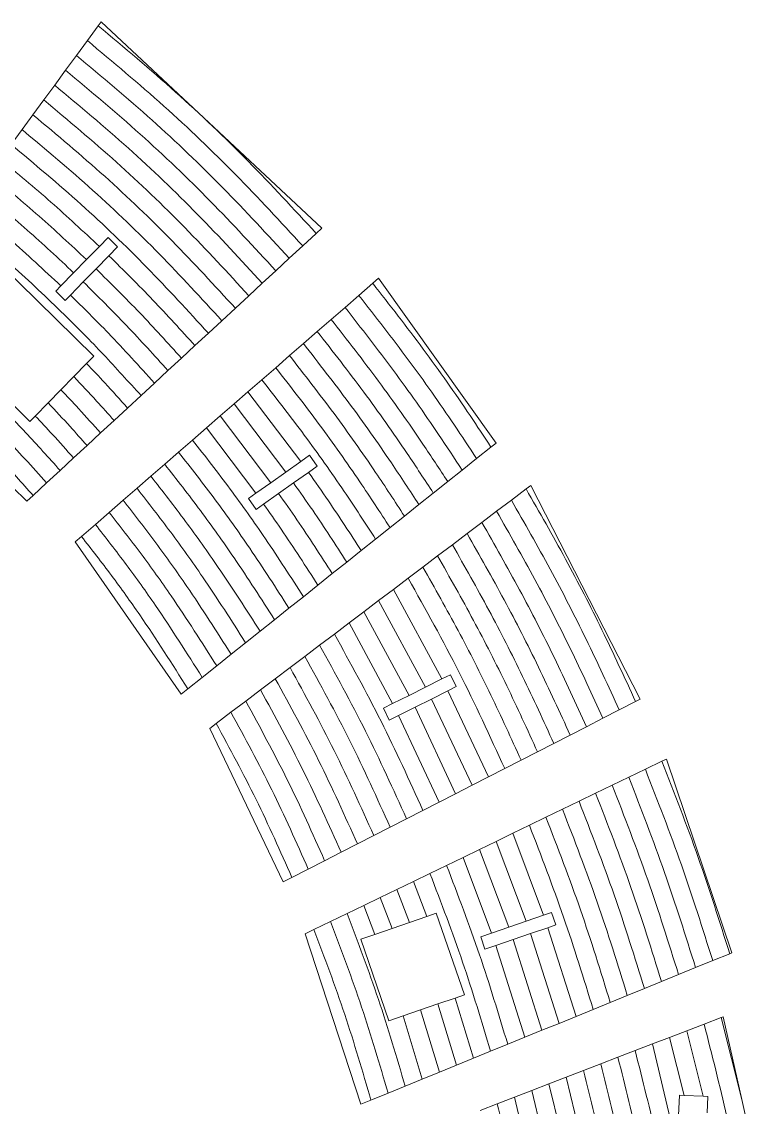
# Model space of a CAD drawing. Header units: millimetres. Extents: x -2136 to 2622, y -2915 to 1925.
# Drawn here: x -1071.3 to -907, y -2091.1 to -1845.8 of the extents above; entities that cross this region are included whole.
import ezdxf

# ---------------------------------------------------------------- set-up
doc = ezdxf.new("R2010")
doc.units = ezdxf.units.MM

msp = doc.modelspace()

# ---------------------------------------------------------------- linework, layer by layer
at = {"color": 7, "linetype": 'Continuous', "lineweight": 15}
for p, q in [((-1053.33, -1845.82), (-1054, -1846.74)), ((-1003.49, -1892.46), (-1053.33, -1845.82)), ((-1056.46, -1850.09), (-1054, -1846.74)), ((-1056.46, -1850.09), (-1058.92, -1853.44)), ((-1061.38, -1856.8), (-1058.92, -1853.44)), ((-1061.38, -1856.8), (-1063.84, -1860.15)), ((-1066.3, -1863.5), (-1063.84, -1860.15)), ((-1066.3, -1863.5), (-1068.75, -1866.85)), ((-1071.21, -1870.2), (-1068.75, -1866.85)), ((-1071.21, -1870.2), (-1073.67, -1873.55)), ((-1004.76, -1893.64), (-1003.49, -1892.46)), ((-1053.75, -1896.6), (-1051.77, -1894.57)), ((-1051.77, -1894.57), (-1049.62, -1896.67)), ((-1004.76, -1893.64), (-1007.8, -1896.45)), ((-1053.75, -1896.6), (-1056.65, -1899.57)), ((-1049.62, -1896.67), (-1051.59, -1898.68)), ((-1010.85, -1899.27), (-1007.8, -1896.45)), ((-1054.97, -1921.35), (-1076.32, -1900.49)), ((-1059.55, -1902.53), (-1056.65, -1899.57)), ((-1054.49, -1901.65), (-1051.59, -1898.68)), ((-1010.85, -1899.27), (-1013.89, -1902.09)), ((-1059.55, -1902.53), (-1062.44, -1905.5)), ((-1054.49, -1901.65), (-1057.38, -1904.61)), ((-1016.94, -1904.91), (-1013.89, -1902.09)), ((-1060.28, -1907.58), (-1057.38, -1904.61)), ((-1016.94, -1904.91), (-1019.98, -1907.73)), ((-995.13, -1907.64), (-992, -1904.91)), ((-990.67, -1903.75), (-992, -1904.91)), ((-964.14, -1941), (-990.67, -1903.75)), ((-1063.59, -1906.67), (-1062.44, -1905.5)), ((-1061.44, -1908.77), (-1063.59, -1906.67)), ((-1060.28, -1907.58), (-1061.44, -1908.77)), ((-1023.03, -1910.55), (-1019.98, -1907.73)), ((-995.13, -1907.64), (-998.26, -1910.36)), ((-1001.39, -1913.08), (-998.26, -1910.36)), ((-1023.03, -1910.55), (-1026.07, -1913.36)), ((-1090.77, -1915.27), (-1069.42, -1936.14)), ((-1029.11, -1916.18), (-1026.07, -1913.36)), ((-1001.39, -1913.08), (-1004.53, -1915.81)), ((-1029.11, -1916.18), (-1032.16, -1919)), ((-1007.66, -1918.53), (-1004.53, -1915.81)), ((-1106.76, -1918.67), (-1070.12, -1954.14)), ((-1035.2, -1921.82), (-1032.16, -1919)), ((-1007.66, -1918.53), (-1010.79, -1921.26)), ((-1056.62, -1923.04), (-1054.97, -1921.35)), ((-1035.2, -1921.82), (-1038.25, -1924.64)), ((-1013.92, -1923.98), (-1010.79, -1921.26)), ((-1059.52, -1926), (-1056.62, -1923.04)), ((-1041.29, -1927.46), (-1038.25, -1924.64)), ((-1013.92, -1923.98), (-1017.05, -1926.7)), ((-1062.42, -1928.97), (-1059.52, -1926)), ((-1041.29, -1927.46), (-1044.34, -1930.28)), ((-1020.18, -1929.43), (-1017.05, -1926.7)), ((-1065.31, -1931.94), (-1062.42, -1928.97)), ((-1020.18, -1929.43), (-1023.32, -1932.15)), ((-1020.18, -1929.43), (-1008.24, -1945.18)), ((-1068.21, -1934.9), (-1065.31, -1931.94)), ((-1047.38, -1933.09), (-1044.34, -1930.28)), ((-1026.45, -1934.88), (-1023.32, -1932.15)), ((-1011.62, -1947.57), (-1023.32, -1932.15)), ((-1069.42, -1936.14), (-1068.21, -1934.9)), ((-1047.38, -1933.09), (-1050.43, -1935.91)), ((-1026.45, -1934.88), (-1029.58, -1937.6)), ((-1026.45, -1934.88), (-1015.01, -1949.96)), ((-1053.48, -1938.73), (-1050.43, -1935.91)), ((-1053.48, -1938.73), (-1056.52, -1941.55)), ((-1032.71, -1940.32), (-1029.58, -1937.6)), ((-1018.4, -1952.34), (-1029.58, -1937.6)), ((-1059.57, -1944.37), (-1056.52, -1941.55)), ((-1032.71, -1940.32), (-1035.84, -1943.05)), ((-965.29, -1941.91), (-968.55, -1944.51)), ((-965.29, -1941.91), (-964.14, -1941)), ((-1059.57, -1944.37), (-1062.61, -1947.19)), ((-1038.98, -1945.77), (-1035.84, -1943.05)), ((-1008.24, -1945.18), (-1006.25, -1943.77)), ((-1006.25, -1943.77), (-1004.52, -1946.22)), ((-971.81, -1947.11), (-968.55, -1944.51)), ((-1038.98, -1945.77), (-1042.11, -1948.5)), ((-1008.24, -1945.18), (-1011.62, -1947.57)), ((-1004.52, -1946.22), (-1006.49, -1947.62)), ((-971.81, -1947.11), (-975.06, -1949.71)), ((-1065.66, -1950.01), (-1062.61, -1947.19)), ((-1045.24, -1951.22), (-1042.11, -1948.5)), ((-1015.01, -1949.96), (-1011.62, -1947.57)), ((-1009.88, -1950.01), (-1006.49, -1947.62)), ((-1065.66, -1950.01), (-1068.7, -1952.83)), ((-1045.24, -1951.22), (-1048.37, -1953.94)), ((-1015.01, -1949.96), (-1018.4, -1952.34)), ((-1009.88, -1950.01), (-1013.26, -1952.4)), ((-978.32, -1952.31), (-975.06, -1949.71)), ((-960.68, -1953.9), (-957.35, -1951.38)), ((-956.28, -1950.58), (-957.35, -1951.38)), ((-931.57, -1998.88), (-956.28, -1950.58)), ((-1070.12, -1954.14), (-1068.7, -1952.83)), ((-1051.5, -1956.67), (-1048.37, -1953.94)), ((-1020.07, -1953.52), (-1018.4, -1952.34)), ((-1018.34, -1955.98), (-1020.07, -1953.52)), ((-1016.65, -1954.78), (-1013.26, -1952.4)), ((-978.32, -1952.31), (-981.58, -1954.91)), ((-960.68, -1953.9), (-964.01, -1956.42)), ((-1051.5, -1956.67), (-1054.63, -1959.39)), ((-1016.65, -1954.78), (-1018.34, -1955.98)), ((-984.84, -1957.5), (-981.58, -1954.91)), ((-967.34, -1958.94), (-964.01, -1956.42)), ((-1057.77, -1962.12), (-1054.63, -1959.39)), ((-984.84, -1957.5), (-988.09, -1960.1)), ((-967.34, -1958.94), (-970.67, -1961.47)), ((-991.35, -1962.7), (-988.09, -1960.1)), ((-974, -1963.99), (-970.67, -1961.47)), ((-1057.77, -1962.12), (-1059.18, -1963.34)), ((-1059.18, -1963.34), (-1035.26, -1997.73)), ((-991.35, -1962.7), (-994.61, -1965.3)), ((-974, -1963.99), (-977.34, -1966.51)), ((-997.87, -1967.91), (-994.61, -1965.3)), ((-980.67, -1969.03), (-977.34, -1966.51)), ((-997.87, -1967.91), (-1001.13, -1970.51)), ((-980.67, -1969.03), (-984, -1971.55)), ((-1004.39, -1973.11), (-1001.13, -1970.51)), ((-987.33, -1974.07), (-984, -1971.55)), ((-1004.39, -1973.11), (-1007.66, -1975.71)), ((-987.33, -1974.07), (-990.67, -1976.6)), ((-987.33, -1974.07), (-976.37, -1994.3)), ((-1010.92, -1978.31), (-1007.66, -1975.71)), ((-994, -1979.12), (-990.67, -1976.6)), ((-980.08, -1996.15), (-990.67, -1976.6)), ((-1010.92, -1978.31), (-1014.18, -1980.92)), ((-1017.44, -1983.52), (-1014.18, -1980.92)), ((-994, -1979.12), (-997.33, -1981.64)), ((-994, -1979.12), (-983.79, -1998)), ((-1017.44, -1983.52), (-1020.71, -1986.12)), ((-1000.67, -1984.16), (-997.33, -1981.64)), ((-987.5, -1999.84), (-997.33, -1981.64)), ((-1023.97, -1988.73), (-1020.71, -1986.12)), ((-1000.67, -1984.16), (-1004, -1986.69)), ((-1023.97, -1988.73), (-1027.24, -1991.34)), ((-1007.34, -1989.21), (-1004, -1986.69)), ((-1007.34, -1989.21), (-1010.67, -1991.73)), ((-1030.51, -1993.94), (-1027.24, -1991.34)), ((-1014.01, -1994.26), (-1010.67, -1991.73)), ((-976.37, -1994.3), (-974.46, -1993.35)), ((-974.46, -1993.35), (-973.12, -1996.03)), ((-1030.51, -1993.94), (-1033.77, -1996.55)), ((-1014.01, -1994.26), (-1017.34, -1996.78)), ((-983.79, -1998), (-980.08, -1996.15)), ((-976.37, -1994.3), (-980.08, -1996.15)), ((-973.12, -1996.03), (-975.02, -1996.98)), ((-1035.26, -1997.73), (-1033.77, -1996.55)), ((-1020.68, -1999.31), (-1017.34, -1996.78)), ((-983.79, -1998), (-987.5, -1999.84)), ((-978.73, -1998.83), (-975.02, -1996.98)), ((-975.02, -1996.98), (-965.88, -2016.43)), ((-1020.68, -1999.31), (-1024.02, -2001.83)), ((-989.6, -2000.89), (-987.5, -1999.84)), ((-988.27, -2003.57), (-989.6, -2000.89)), ((-986.15, -2002.52), (-982.44, -2000.67)), ((-978.73, -1998.83), (-982.44, -2000.67)), ((-982.44, -2000.67), (-973.28, -2020.21)), ((-969.58, -2018.32), (-978.73, -1998.83)), ((-932.62, -1999.41), (-936.31, -2001.3)), ((-932.62, -1999.41), (-931.57, -1998.88)), ((-1027.35, -2004.36), (-1024.02, -2001.83)), ((-986.15, -2002.52), (-988.27, -2003.57)), ((-976.97, -2022.11), (-986.15, -2002.52)), ((-940.01, -2003.19), (-943.7, -2005.09)), ((-940.01, -2003.19), (-936.31, -2001.3)), ((-1027.35, -2004.36), (-1028.83, -2005.48)), ((-1028.83, -2005.48), (-1012.26, -2040.16)), ((-947.4, -2006.98), (-943.7, -2005.09)), ((-947.4, -2006.98), (-951.1, -2008.87)), ((-954.79, -2010.76), (-958.49, -2012.65)), ((-954.79, -2010.76), (-951.1, -2008.87)), ((-962.19, -2014.54), (-958.49, -2012.65)), ((-930.43, -2014.69), (-926.69, -2012.88)), ((-925.68, -2012.39), (-926.69, -2012.88)), ((-910.87, -2056.16), (-925.68, -2012.39)), ((-962.19, -2014.54), (-965.88, -2016.43)), ((-930.43, -2014.69), (-934.17, -2016.5)), ((-969.58, -2018.32), (-965.88, -2016.43)), ((-937.91, -2018.31), (-934.17, -2016.5)), ((-976.97, -2022.11), (-973.28, -2020.21)), ((-969.58, -2018.32), (-973.28, -2020.21)), ((-945.4, -2021.93), (-941.66, -2020.12)), ((-937.91, -2018.31), (-941.66, -2020.12)), ((-976.97, -2022.11), (-980.67, -2024)), ((-945.4, -2021.93), (-949.14, -2023.74)), ((-984.37, -2025.89), (-980.67, -2024)), ((-952.88, -2025.55), (-956.62, -2027.36)), ((-952.88, -2025.55), (-949.14, -2023.74)), ((-991.76, -2029.67), (-988.07, -2027.78)), ((-984.37, -2025.89), (-988.07, -2027.78)), ((-960.36, -2029.17), (-956.62, -2027.36)), ((-991.76, -2029.67), (-995.46, -2031.57)), ((-960.36, -2029.17), (-964.1, -2030.99)), ((-960.36, -2029.17), (-953.44, -2047.65)), ((-999.16, -2033.46), (-995.46, -2031.57)), ((-967.85, -2032.8), (-971.59, -2034.61)), ((-967.85, -2032.8), (-964.1, -2030.99)), ((-967.85, -2032.8), (-961.28, -2050.34)), ((-957.36, -2049), (-964.1, -2030.99)), ((-1006.56, -2037.24), (-1002.86, -2035.35)), ((-999.16, -2033.46), (-1002.86, -2035.35)), ((-975.33, -2036.42), (-971.59, -2034.61)), ((-965.2, -2051.69), (-971.59, -2034.61)), ((-1006.56, -2037.24), (-1010.26, -2039.14)), ((-975.33, -2036.42), (-979.07, -2038.23)), ((-1012.26, -2040.16), (-1010.26, -2039.14)), ((-982.81, -2040.04), (-986.56, -2041.85)), ((-982.81, -2040.04), (-979.07, -2038.23)), ((-982.81, -2040.04), (-979.77, -2047.97)), ((-990.3, -2043.66), (-986.56, -2041.85)), ((-983.69, -2049.31), (-986.56, -2041.85)), ((-990.3, -2043.66), (-994.04, -2045.47)), ((-990.3, -2043.66), (-987.61, -2050.66)), ((-997.78, -2047.28), (-1001.52, -2049.09)), ((-997.78, -2047.28), (-994.04, -2045.47)), ((-991.53, -2052), (-994.04, -2045.47)), ((-977.64, -2047.24), (-979.77, -2047.97)), ((-971.31, -2065.67), (-977.64, -2047.24)), ((-953.44, -2047.65), (-957.36, -2049)), ((-953.44, -2047.65), (-951.62, -2047.03)), ((-951.62, -2047.03), (-950.65, -2049.87)), ((-1005.27, -2050.9), (-1001.52, -2049.09)), ((-983.69, -2049.31), (-987.61, -2050.66)), ((-979.77, -2047.97), (-983.69, -2049.31)), ((-961.28, -2050.34), (-957.36, -2049)), ((-950.65, -2049.87), (-952.46, -2050.49)), ((-1005.27, -2050.9), (-1007.27, -2051.87)), ((-1007.27, -2051.87), (-994.7, -2090.36)), ((-991.53, -2052), (-994.66, -2053.08)), ((-987.61, -2050.66), (-991.53, -2052)), ((-967.62, -2052.52), (-965.2, -2051.69)), ((-966.65, -2055.36), (-967.62, -2052.52)), ((-961.28, -2050.34), (-965.2, -2051.69)), ((-956.38, -2051.83), (-960.3, -2053.18)), ((-956.38, -2051.83), (-952.46, -2050.49)), ((-949.93, -2072.1), (-956.38, -2051.83)), ((-952.46, -2050.49), (-946.07, -2070.52)), ((-994.66, -2053.08), (-988.34, -2071.51)), ((-964.22, -2054.52), (-966.65, -2055.36)), ((-964.22, -2054.52), (-960.3, -2053.18)), ((-957.65, -2075.25), (-964.22, -2054.52)), ((-960.3, -2053.18), (-953.79, -2073.67)), ((-911.37, -2056.36), (-915.22, -2057.93)), ((-911.37, -2056.36), (-910.87, -2056.16)), ((-919.08, -2059.51), (-922.93, -2061.08)), ((-919.08, -2059.51), (-915.22, -2057.93)), ((-926.79, -2062.65), (-922.93, -2061.08)), ((-934.5, -2065.8), (-930.65, -2064.23)), ((-926.79, -2062.65), (-930.65, -2064.23)), ((-977.29, -2067.72), (-973.37, -2066.38)), ((-973.37, -2066.38), (-971.31, -2065.67)), ((-973.37, -2066.38), (-969.23, -2079.97)), ((-934.5, -2065.8), (-938.36, -2067.37)), ((-985.13, -2070.41), (-981.21, -2069.07)), ((-981.21, -2069.07), (-977.29, -2067.72)), ((-981.21, -2069.07), (-976.95, -2083.12)), ((-973.09, -2081.55), (-977.29, -2067.72)), ((-942.22, -2068.95), (-946.07, -2070.52)), ((-942.22, -2068.95), (-938.36, -2067.37)), ((-988.34, -2071.51), (-985.13, -2070.41)), ((-980.82, -2084.7), (-985.13, -2070.41)), ((-949.93, -2072.1), (-953.79, -2073.67)), ((-949.93, -2072.1), (-946.07, -2070.52)), ((-917.16, -2072.26), (-913.27, -2070.76)), ((-912.82, -2070.59), (-913.27, -2070.76)), ((-908.66, -2089.32), (-913.27, -2070.76)), ((-908.66, -2089.32), (-912.82, -2070.59)), ((-957.65, -2075.25), (-953.79, -2073.67)), ((-924.95, -2075.26), (-921.05, -2073.76)), ((-917.16, -2072.26), (-921.05, -2073.76)), ((-917.34, -2088.58), (-921.05, -2073.76)), ((-965.37, -2078.4), (-961.51, -2076.82)), ((-957.65, -2075.25), (-961.51, -2076.82)), ((-932.73, -2078.25), (-928.84, -2076.76)), ((-924.95, -2075.26), (-928.84, -2076.76)), ((-922.83, -2101.98), (-928.84, -2076.76)), ((-924.95, -2075.26), (-921.64, -2088.4)), ((-965.37, -2078.4), (-969.23, -2079.97)), ((-932.73, -2078.25), (-936.62, -2079.75)), ((-973.09, -2081.55), (-976.95, -2083.12)), ((-973.09, -2081.55), (-969.23, -2079.97)), ((-940.51, -2081.25), (-944.41, -2082.75)), ((-940.51, -2081.25), (-936.62, -2079.75)), ((-980.82, -2084.7), (-976.95, -2083.12)), ((-948.3, -2084.25), (-952.19, -2085.75)), ((-948.3, -2084.25), (-944.41, -2082.75)), ((-948.3, -2084.25), (-944.13, -2101.55)), ((-988.54, -2087.85), (-984.68, -2086.28)), ((-980.82, -2084.7), (-984.68, -2086.28)), ((-956.09, -2087.25), (-952.19, -2085.75)), ((-948.18, -2102.43), (-952.19, -2085.75)), ((-988.54, -2087.85), (-992.41, -2089.43)), ((-963.88, -2090.25), (-959.98, -2088.75)), ((-956.09, -2087.25), (-959.98, -2088.75)), ((-956.28, -2104.18), (-959.98, -2088.75)), ((-956.09, -2087.25), (-952.23, -2103.31)), ((-922.74, -2088.35), (-922.94, -2092.9)), ((-921.64, -2088.4), (-922.74, -2088.35)), ((-917.34, -2088.58), (-921.64, -2088.4)), ((-916.31, -2088.62), (-917.34, -2088.58)), ((-916.47, -2092.32), (-916.31, -2088.62)), ((-908.66, -2089.32), (-906.95, -2096.97)), ((-994.7, -2090.36), (-992.41, -2089.43)), ((-963.88, -2090.25), (-967.77, -2091.75))]:
    msp.add_line(p, q, dxfattribs=at)
for points, knots in [([(-1004.76, -1893.64), (-1009.82, -1888.16), (-1020.02, -1877.13), (-1036.44, -1861.44), (-1048.12, -1851.67), (-1054, -1846.74)], [0, 0, 0, 0, 0.328725, 0.66179, 1, 1, 1, 1]), ([(-1056.46, -1850.09), (-1050.65, -1854.96), (-1039.1, -1864.62), (-1022.88, -1880.13), (-1012.81, -1891.04), (-1007.8, -1896.45)], [0, 0, 0, 0, 0.338088, 0.671156, 1, 1, 1, 1]), ([(-1010.85, -1899.27), (-1015.79, -1893.92), (-1025.75, -1883.13), (-1041.77, -1867.8), (-1053.18, -1858.25), (-1058.92, -1853.44)], [0, 0, 0, 0, 0.328967, 0.662037, 1, 1, 1, 1]), ([(-1061.38, -1856.8), (-1055.71, -1861.55), (-1044.44, -1870.98), (-1028.61, -1886.13), (-1018.78, -1896.79), (-1013.89, -1902.09)], [0, 0, 0, 0, 0.337832, 0.670905, 1, 1, 1, 1]), ([(-1016.94, -1904.91), (-1021.76, -1899.67), (-1031.47, -1889.13), (-1047.11, -1874.16), (-1058.24, -1864.84), (-1063.84, -1860.15)], [0, 0, 0, 0, 0.329228, 0.662303, 1, 1, 1, 1]), ([(-1066.3, -1863.5), (-1060.77, -1868.13), (-1049.78, -1877.33), (-1034.34, -1892.13), (-1024.75, -1902.55), (-1019.98, -1907.73)], [0, 0, 0, 0, 0.337558, 0.670636, 1, 1, 1, 1]), ([(-1023.03, -1910.55), (-1027.73, -1905.43), (-1037.2, -1895.13), (-1052.45, -1880.51), (-1063.3, -1871.42), (-1068.75, -1866.85)], [0, 0, 0, 0, 0.329506, 0.662586, 1, 1, 1, 1]), ([(-1071.21, -1870.2), (-1065.82, -1874.72), (-1055.12, -1883.69), (-1040.07, -1898.13), (-1030.72, -1908.3), (-1026.07, -1913.36)], [0, 0, 0, 0, 0.337264, 0.670347, 1, 1, 1, 1]), ([(-1029.11, -1916.18), (-1033.7, -1911.18), (-1042.93, -1901.13), (-1057.78, -1886.87), (-1068.35, -1878.01), (-1073.67, -1873.55)], [0, 0, 0, 0, 0.3298046, 0.6628913, 1, 1, 1, 1]), ([(-1076.13, -1876.91), (-1072.28, -1880.09), (-1064.62, -1886.42), (-1057.36, -1893.22), (-1053.75, -1896.6)], [0, 0, 0, 0, 0.502299, 1, 1, 1, 1]), ([(-1056.65, -1899.57), (-1060.19, -1896.25), (-1067.31, -1889.59), (-1074.82, -1883.38), (-1078.59, -1880.26)], [0, 0, 0, 0, 0.497802, 1, 1, 1, 1]), ([(-1081.05, -1883.61), (-1077.35, -1886.67), (-1069.99, -1892.75), (-1063.02, -1899.28), (-1059.55, -1902.53)], [0, 0, 0, 0, 0.502093, 1, 1, 1, 1]), ([(-1062.44, -1905.5), (-1066.26, -1901.93), (-1073.1, -1895.55), (-1080.32, -1889.59), (-1083.5, -1886.96)], [0, 0, 0, 0, 0.5580128, 1, 1, 1, 1]), ([(-1085.96, -1890.31), (-1081.78, -1893.8), (-1073.45, -1900.74), (-1062.5, -1911.08), (-1052.79, -1920.91), (-1047.15, -1927.16), (-1044.34, -1930.28)], [0, 0, 0, 0, 0.2826847, 0.5630037, 0.7820845, 1, 1, 1, 1]), ([(-1051.59, -1898.68), (-1048.25, -1901.99), (-1041.58, -1908.59), (-1035.29, -1915.54), (-1032.16, -1919)], [0, 0, 0, 0, 0.501711, 1, 1, 1, 1]), ([(-1035.2, -1921.82), (-1038.31, -1918.38), (-1044.56, -1911.48), (-1051.17, -1904.93), (-1054.49, -1901.65)], [0, 0, 0, 0, 0.4983616, 1, 1, 1, 1]), ([(-1057.38, -1904.61), (-1054.09, -1907.87), (-1047.53, -1914.37), (-1041.33, -1921.22), (-1038.25, -1924.64)], [0, 0, 0, 0, 0.501562, 1, 1, 1, 1]), ([(-965.29, -1941.91), (-966.86, -1939.54), (-971.79, -1932.04), (-980.54, -1919.59), (-988.16, -1909.83), (-992, -1904.91)], [0, 0, 0, 0, 0.186742, 0.589829, 1, 1, 1, 1]), ([(-1041.29, -1927.46), (-1044.73, -1923.66), (-1050.88, -1916.86), (-1057.4, -1910.42), (-1060.28, -1907.58)], [0, 0, 0, 0, 0.55856, 1, 1, 1, 1]), ([(-995.13, -1907.64), (-991.37, -1912.46), (-983.9, -1922.03), (-975.18, -1934.43), (-970.21, -1941.98), (-968.55, -1944.51)], [0, 0, 0, 0, 0.4036131, 0.8004134, 1, 1, 1, 1]), ([(-971.81, -1947.11), (-973.57, -1944.43), (-978.56, -1936.82), (-987.26, -1924.46), (-994.57, -1915.09), (-998.26, -1910.36)], [0, 0, 0, 0, 0.212517, 0.602986, 1, 1, 1, 1]), ([(-1100.71, -1910.42), (-1096.89, -1913.61), (-1089.28, -1919.97), (-1079.26, -1929.47), (-1070.36, -1938.54), (-1065.19, -1944.31), (-1062.61, -1947.19)], [0, 0, 0, 0, 0.281497, 0.561572, 0.78113, 1, 1, 1, 1]), ([(-1065.66, -1950.01), (-1068.9, -1946.4), (-1075.41, -1939.17), (-1085.05, -1929.63), (-1094.3, -1921.14), (-1100.21, -1916.23), (-1103.17, -1913.77)], [0, 0, 0, 0, 0.2789342, 0.5586026, 0.778863, 1, 1, 1, 1]), ([(-1001.39, -1913.08), (-997.78, -1917.71), (-990.62, -1926.9), (-981.95, -1939.2), (-976.92, -1946.87), (-975.06, -1949.71)], [0, 0, 0, 0, 0.390374, 0.774471, 1, 1, 1, 1]), ([(-1105.63, -1917.12), (-1101.93, -1920.21), (-1094.55, -1926.38), (-1084.84, -1935.6), (-1076.22, -1944.41), (-1071.21, -1950.03), (-1068.7, -1952.83)], [0, 0, 0, 0, 0.2810265, 0.5610055, 0.780754, 1, 1, 1, 1]), ([(-978.32, -1952.31), (-980.28, -1949.31), (-985.33, -1941.59), (-993.97, -1929.34), (-1000.99, -1920.34), (-1004.53, -1915.81)], [0, 0, 0, 0, 0.238627, 0.616307, 1, 1, 1, 1]), ([(-1007.66, -1918.53), (-1004.2, -1922.97), (-997.33, -1931.78), (-988.72, -1943.98), (-983.63, -1951.76), (-981.58, -1954.91)], [0, 0, 0, 0, 0.376969, 0.748189, 1, 1, 1, 1]), ([(-984.84, -1957.5), (-986.99, -1954.2), (-992.11, -1946.36), (-1000.69, -1934.21), (-1007.4, -1925.6), (-1010.79, -1921.26)], [0, 0, 0, 0, 0.2650808, 0.6297947, 1, 1, 1, 1]), ([(-1047.38, -1933.09), (-1049.08, -1931.2), (-1052.11, -1927.8), (-1055.24, -1924.5), (-1056.62, -1923.04)], [0, 0, 0, 0, 0.5590214, 1, 1, 1, 1]), ([(-1013.92, -1923.98), (-1010.61, -1928.22), (-1004.04, -1936.65), (-995.49, -1948.75), (-990.34, -1956.65), (-988.09, -1960.1)], [0, 0, 0, 0, 0.363399, 0.721565, 1, 1, 1, 1]), ([(-1059.52, -1926), (-1057.79, -1927.83), (-1054.72, -1931.1), (-1051.74, -1934.44), (-1050.43, -1935.91)], [0, 0, 0, 0, 0.560992, 1, 1, 1, 1]), ([(-991.35, -1962.7), (-993.7, -1959.09), (-998.87, -1951.14), (-1007.4, -1939.09), (-1013.82, -1930.85), (-1017.05, -1926.7)], [0, 0, 0, 0, 0.291876, 0.643449, 1, 1, 1, 1]), ([(-1053.48, -1938.73), (-1055.12, -1936.89), (-1058.05, -1933.6), (-1061.08, -1930.39), (-1062.42, -1928.97)], [0, 0, 0, 0, 0.559088, 1, 1, 1, 1]), ([(-1065.31, -1931.94), (-1063.65, -1933.71), (-1060.67, -1936.88), (-1057.79, -1940.13), (-1056.52, -1941.55)], [0, 0, 0, 0, 0.560928, 1, 1, 1, 1]), ([(-1059.57, -1944.37), (-1061.15, -1942.58), (-1063.99, -1939.39), (-1066.92, -1936.28), (-1068.21, -1934.9)], [0, 0, 0, 0, 0.5591562, 1, 1, 1, 1]), ([(-1032.71, -1940.32), (-1029.85, -1943.99), (-1024.17, -1951.29), (-1015.79, -1963.08), (-1010.48, -1971.33), (-1007.66, -1975.71)], [0, 0, 0, 0, 0.321684, 0.639622, 1, 1, 1, 1]), ([(-1010.92, -1978.31), (-1013.83, -1973.78), (-1019.17, -1965.47), (-1027.52, -1953.73), (-1033.06, -1946.62), (-1035.84, -1943.05)], [0, 0, 0, 0, 0.374339, 0.685414, 1, 1, 1, 1]), ([(-1038.98, -1945.77), (-1036.27, -1949.25), (-1030.88, -1956.17), (-1022.55, -1967.86), (-1017.19, -1976.23), (-1014.18, -1980.92)], [0, 0, 0, 0, 0.307447, 0.611614, 1, 1, 1, 1]), ([(-1017.44, -1983.52), (-1020.54, -1978.68), (-1025.94, -1970.26), (-1034.23, -1958.62), (-1039.47, -1951.88), (-1042.11, -1948.5)], [0, 0, 0, 0, 0.402519, 0.699734, 1, 1, 1, 1]), ([(-1006.49, -1947.62), (-1004.99, -1949.76), (-1000.91, -1955.57), (-997.05, -1961.54), (-994.61, -1965.3)], [0, 0, 0, 0, 0.368298, 1, 1, 1, 1]), ([(-1045.24, -1951.22), (-1042.68, -1954.51), (-1037.58, -1961.06), (-1029.32, -1972.65), (-1023.9, -1981.13), (-1020.71, -1986.12)], [0, 0, 0, 0, 0.293046, 0.583262, 1, 1, 1, 1]), ([(-997.87, -1967.91), (-1000.4, -1963.98), (-1004.3, -1957.94), (-1008.43, -1952.07), (-1009.88, -1950.01)], [0, 0, 0, 0, 0.649761, 1, 1, 1, 1]), ([(-932.62, -1999.41), (-935.12, -1994), (-940.12, -1983.13), (-948.36, -1967.1), (-954.35, -1956.63), (-957.35, -1951.38)], [0, 0, 0, 0, 0.330975, 0.664246, 1, 1, 1, 1]), ([(-1023.97, -1988.73), (-1027.26, -1983.58), (-1032.7, -1975.04), (-1040.93, -1963.5), (-1045.88, -1957.14), (-1048.37, -1953.94)], [0, 0, 0, 0, 0.431043, 0.714216, 1, 1, 1, 1]), ([(-1013.26, -1952.4), (-1011.87, -1954.37), (-1007.7, -1960.32), (-1003.76, -1966.43), (-1001.13, -1970.51)], [0, 0, 0, 0, 0.332633, 1, 1, 1, 1]), ([(-960.68, -1953.9), (-957.72, -1959.09), (-951.83, -1969.41), (-943.71, -1985.23), (-938.77, -1995.96), (-936.31, -2001.3)], [0, 0, 0, 0, 0.3356638, 0.6689365, 1, 1, 1, 1]), ([(-1051.5, -1956.67), (-1049.09, -1959.77), (-1044.28, -1965.95), (-1036.08, -1977.43), (-1030.61, -1986.03), (-1027.24, -1991.34)], [0, 0, 0, 0, 0.278482, 0.554567, 1, 1, 1, 1]), ([(-1004.39, -1973.11), (-1007.11, -1968.88), (-1011.09, -1962.69), (-1015.32, -1956.68), (-1016.65, -1954.78)], [0, 0, 0, 0, 0.684535, 1, 1, 1, 1]), ([(-940.01, -2003.19), (-942.43, -1997.92), (-947.3, -1987.33), (-955.29, -1971.72), (-961.1, -1961.54), (-964.01, -1956.42)], [0, 0, 0, 0, 0.331153, 0.664429, 1, 1, 1, 1]), ([(-1030.51, -1993.94), (-1033.97, -1988.48), (-1039.45, -1979.83), (-1047.63, -1968.39), (-1052.3, -1962.4), (-1054.63, -1959.39)], [0, 0, 0, 0, 0.459908, 0.728859, 1, 1, 1, 1]), ([(-967.34, -1958.94), (-964.47, -1963.99), (-958.76, -1974.04), (-950.88, -1989.44), (-946.09, -1999.88), (-943.7, -2005.09)], [0, 0, 0, 0, 0.335477, 0.668755, 1, 1, 1, 1]), ([(-947.4, -2006.98), (-949.75, -2001.84), (-954.47, -1991.54), (-962.22, -1976.35), (-967.85, -1966.44), (-970.67, -1961.47)], [0, 0, 0, 0, 0.331338, 0.664619, 1, 1, 1, 1]), ([(-1057.77, -1962.12), (-1055.5, -1965.03), (-1050.98, -1970.84), (-1042.83, -1982.22), (-1037.32, -1990.93), (-1033.77, -1996.55)], [0, 0, 0, 0, 0.263753, 0.525519, 1, 1, 1, 1]), ([(-974, -1963.99), (-971.23, -1968.89), (-965.69, -1978.66), (-958.06, -1993.64), (-953.41, -2003.8), (-951.1, -2008.87)], [0, 0, 0, 0, 0.335283, 0.668567, 1, 1, 1, 1]), ([(-954.79, -2010.76), (-957.07, -2005.76), (-961.64, -1995.75), (-969.15, -1980.98), (-974.6, -1971.34), (-977.34, -1966.51)], [0, 0, 0, 0, 0.33153, 0.664816, 1, 1, 1, 1]), ([(-980.67, -1969.03), (-977.98, -1973.79), (-972.62, -1983.29), (-965.23, -1997.85), (-960.73, -2007.72), (-958.49, -2012.65)], [0, 0, 0, 0, 0.335081, 0.66837, 1, 1, 1, 1]), ([(-962.19, -2014.54), (-965.52, -2007.26), (-972.21, -1992.63), (-980.06, -1978.59), (-984, -1971.55)], [0, 0, 0, 0, 0.498182, 1, 1, 1, 1]), ([(-962.19, -2014.54), (-965.52, -2007.26), (-972.21, -1992.63), (-980.06, -1978.59), (-984, -1971.55)], [0, 0, 0, 0, 0.498182, 1, 1, 1, 1]), ([(-1000.67, -1984.16), (-997.06, -1990.69), (-989.86, -2003.7), (-983.73, -2017.24), (-980.67, -2024)], [0, 0, 0, 0, 0.501199, 1, 1, 1, 1]), ([(-1000.67, -1984.16), (-997.06, -1990.69), (-989.86, -2003.7), (-983.73, -2017.24), (-980.67, -2024)], [0, 0, 0, 0, 0.501199, 1, 1, 1, 1]), ([(-984.37, -2025.89), (-987.37, -2019.24), (-993.4, -2005.91), (-1000.46, -1993.1), (-1004, -1986.69)], [0, 0, 0, 0, 0.4989349, 1, 1, 1, 1]), ([(-1007.34, -1989.21), (-1003.86, -1995.52), (-996.93, -2008.13), (-991.02, -2021.24), (-988.07, -2027.78)], [0, 0, 0, 0, 0.50093, 1, 1, 1, 1]), ([(-991.76, -2029.67), (-994.66, -2023.24), (-1000.46, -2010.34), (-1007.26, -1997.94), (-1010.67, -1991.73)], [0, 0, 0, 0, 0.499209, 1, 1, 1, 1]), ([(-1014.01, -1994.26), (-1010.67, -2000.36), (-1003.99, -2012.55), (-998.3, -2025.23), (-995.46, -2031.57)], [0, 0, 0, 0, 0.500648, 1, 1, 1, 1]), ([(-999.16, -2033.46), (-1001.95, -2027.23), (-1007.53, -2014.77), (-1014.07, -2002.78), (-1017.34, -1996.78)], [0, 0, 0, 0, 0.4995, 1, 1, 1, 1]), ([(-1020.68, -1999.31), (-1017.47, -2005.2), (-1011.06, -2016.98), (-1005.59, -2029.23), (-1002.86, -2035.35)], [0, 0, 0, 0, 0.500351, 1, 1, 1, 1]), ([(-1020.68, -1999.31), (-1017.47, -2005.2), (-1011.06, -2016.98), (-1005.59, -2029.23), (-1002.86, -2035.35)], [0, 0, 0, 0, 0.500351, 1, 1, 1, 1]), ([(-1006.56, -2037.24), (-1009.24, -2031.23), (-1014.59, -2019.2), (-1020.87, -2007.62), (-1024.02, -2001.83)], [0, 0, 0, 0, 0.499803, 1, 1, 1, 1]), ([(-1027.35, -2004.36), (-1024.28, -2010.04), (-1018.13, -2021.41), (-1012.88, -2033.23), (-1010.26, -2039.14)], [0, 0, 0, 0, 0.500039, 1, 1, 1, 1]), ([(-911.37, -2056.36), (-913.67, -2049.09), (-918.29, -2034.42), (-923.88, -2020.1), (-926.69, -2012.88)], [0, 0, 0, 0, 0.496225, 1, 1, 1, 1]), ([(-911.37, -2056.36), (-913.67, -2049.09), (-918.29, -2034.42), (-923.88, -2020.1), (-926.69, -2012.88)], [0, 0, 0, 0, 0.496225, 1, 1, 1, 1]), ([(-930.43, -2014.69), (-927.64, -2021.87), (-922.09, -2036.12), (-917.5, -2050.7), (-915.22, -2057.93)], [0, 0, 0, 0, 0.503747, 1, 1, 1, 1]), ([(-919.08, -2059.51), (-921.34, -2052.31), (-925.89, -2037.81), (-931.4, -2023.64), (-934.17, -2016.5)], [0, 0, 0, 0, 0.496282, 1, 1, 1, 1]), ([(-926.79, -2062.65), (-929.01, -2055.53), (-933.49, -2041.19), (-938.92, -2027.18), (-941.66, -2020.12)], [0, 0, 0, 0, 0.496346, 1, 1, 1, 1]), ([(-937.91, -2018.31), (-935.16, -2025.41), (-929.69, -2039.5), (-925.17, -2053.92), (-922.93, -2061.08)], [0, 0, 0, 0, 0.503686, 1, 1, 1, 1]), ([(-945.4, -2021.93), (-942.68, -2028.95), (-937.28, -2042.88), (-932.85, -2057.15), (-930.65, -2064.23)], [0, 0, 0, 0, 0.503618, 1, 1, 1, 1]), ([(-952.88, -2025.55), (-950.2, -2032.49), (-944.88, -2046.26), (-940.52, -2060.37), (-938.36, -2067.37)], [0, 0, 0, 0, 0.5035433, 1, 1, 1, 1]), ([(-934.5, -2065.8), (-936.68, -2058.76), (-941.08, -2044.57), (-946.44, -2030.72), (-949.14, -2023.74)], [0, 0, 0, 0, 0.4964181, 1, 1, 1, 1]), ([(-934.5, -2065.8), (-936.68, -2058.76), (-941.08, -2044.57), (-946.44, -2030.72), (-949.14, -2023.74)], [0, 0, 0, 0, 0.4964181, 1, 1, 1, 1]), ([(-942.22, -2068.95), (-944.36, -2061.98), (-948.68, -2047.96), (-953.96, -2034.26), (-956.62, -2027.36)], [0, 0, 0, 0, 0.496497, 1, 1, 1, 1]), ([(-942.22, -2068.95), (-944.36, -2061.98), (-948.68, -2047.96), (-953.96, -2034.26), (-956.62, -2027.36)], [0, 0, 0, 0, 0.496497, 1, 1, 1, 1]), ([(-975.33, -2036.42), (-972.77, -2043.11), (-967.68, -2056.41), (-963.56, -2070.05), (-961.51, -2076.82)], [0, 0, 0, 0, 0.503263, 1, 1, 1, 1]), ([(-975.33, -2036.42), (-972.77, -2043.11), (-967.68, -2056.41), (-963.56, -2070.05), (-961.51, -2076.82)], [0, 0, 0, 0, 0.503263, 1, 1, 1, 1]), ([(-965.37, -2078.4), (-967.4, -2071.66), (-971.48, -2058.11), (-976.53, -2044.88), (-979.07, -2038.23)], [0, 0, 0, 0, 0.496794, 1, 1, 1, 1]), ([(-965.37, -2078.4), (-967.4, -2071.66), (-971.48, -2058.11), (-976.53, -2044.88), (-979.07, -2038.23)], [0, 0, 0, 0, 0.496794, 1, 1, 1, 1]), ([(-997.78, -2047.28), (-995.34, -2053.73), (-990.49, -2066.57), (-986.61, -2079.73), (-984.68, -2086.28)], [0, 0, 0, 0, 0.502862, 1, 1, 1, 1]), ([(-997.78, -2047.28), (-995.34, -2053.73), (-990.49, -2066.57), (-986.61, -2079.73), (-984.68, -2086.28)], [0, 0, 0, 0, 0.502862, 1, 1, 1, 1]), ([(-988.54, -2087.85), (-990.45, -2081.35), (-994.29, -2068.26), (-999.1, -2055.5), (-1001.52, -2049.09)], [0, 0, 0, 0, 0.49722, 1, 1, 1, 1]), ([(-1005.27, -2050.9), (-1002.87, -2057.28), (-998.09, -2069.96), (-994.3, -2082.96), (-992.41, -2089.43)], [0, 0, 0, 0, 0.502695, 1, 1, 1, 1]), ([(-917.16, -2072.26), (-915.38, -2079.22), (-911.83, -2093.09), (-909.11, -2107.16), (-907.76, -2114.17)], [0, 0, 0, 0, 0.50149, 1, 1, 1, 1]), ([(-932.73, -2078.25), (-931.03, -2084.96), (-927.65, -2098.34), (-925.08, -2111.89), (-923.79, -2118.65)], [0, 0, 0, 0, 0.501273, 1, 1, 1, 1]), ([(-940.51, -2081.25), (-938.86, -2087.83), (-935.56, -2100.96), (-933.06, -2114.26), (-931.82, -2120.89)], [0, 0, 0, 0, 0.501161, 1, 1, 1, 1]), ([(-927.8, -2119.77), (-929.07, -2113.07), (-931.61, -2099.65), (-934.95, -2086.4), (-936.62, -2079.75)], [0, 0, 0, 0, 0.4987821, 1, 1, 1, 1]), ([(-935.83, -2122.01), (-937.06, -2115.44), (-939.52, -2102.27), (-942.78, -2089.27), (-944.41, -2082.75)], [0, 0, 0, 0, 0.498897, 1, 1, 1, 1]), ([(-963.88, -2090.25), (-962.35, -2096.45), (-959.31, -2108.82), (-957.03, -2121.36), (-955.89, -2127.62)], [0, 0, 0, 0, 0.500801, 1, 1, 1, 1])]:
    msp.add_open_spline(points, degree=3, knots=knots, dxfattribs=at)

doc.saveas('drawing.dxf')
